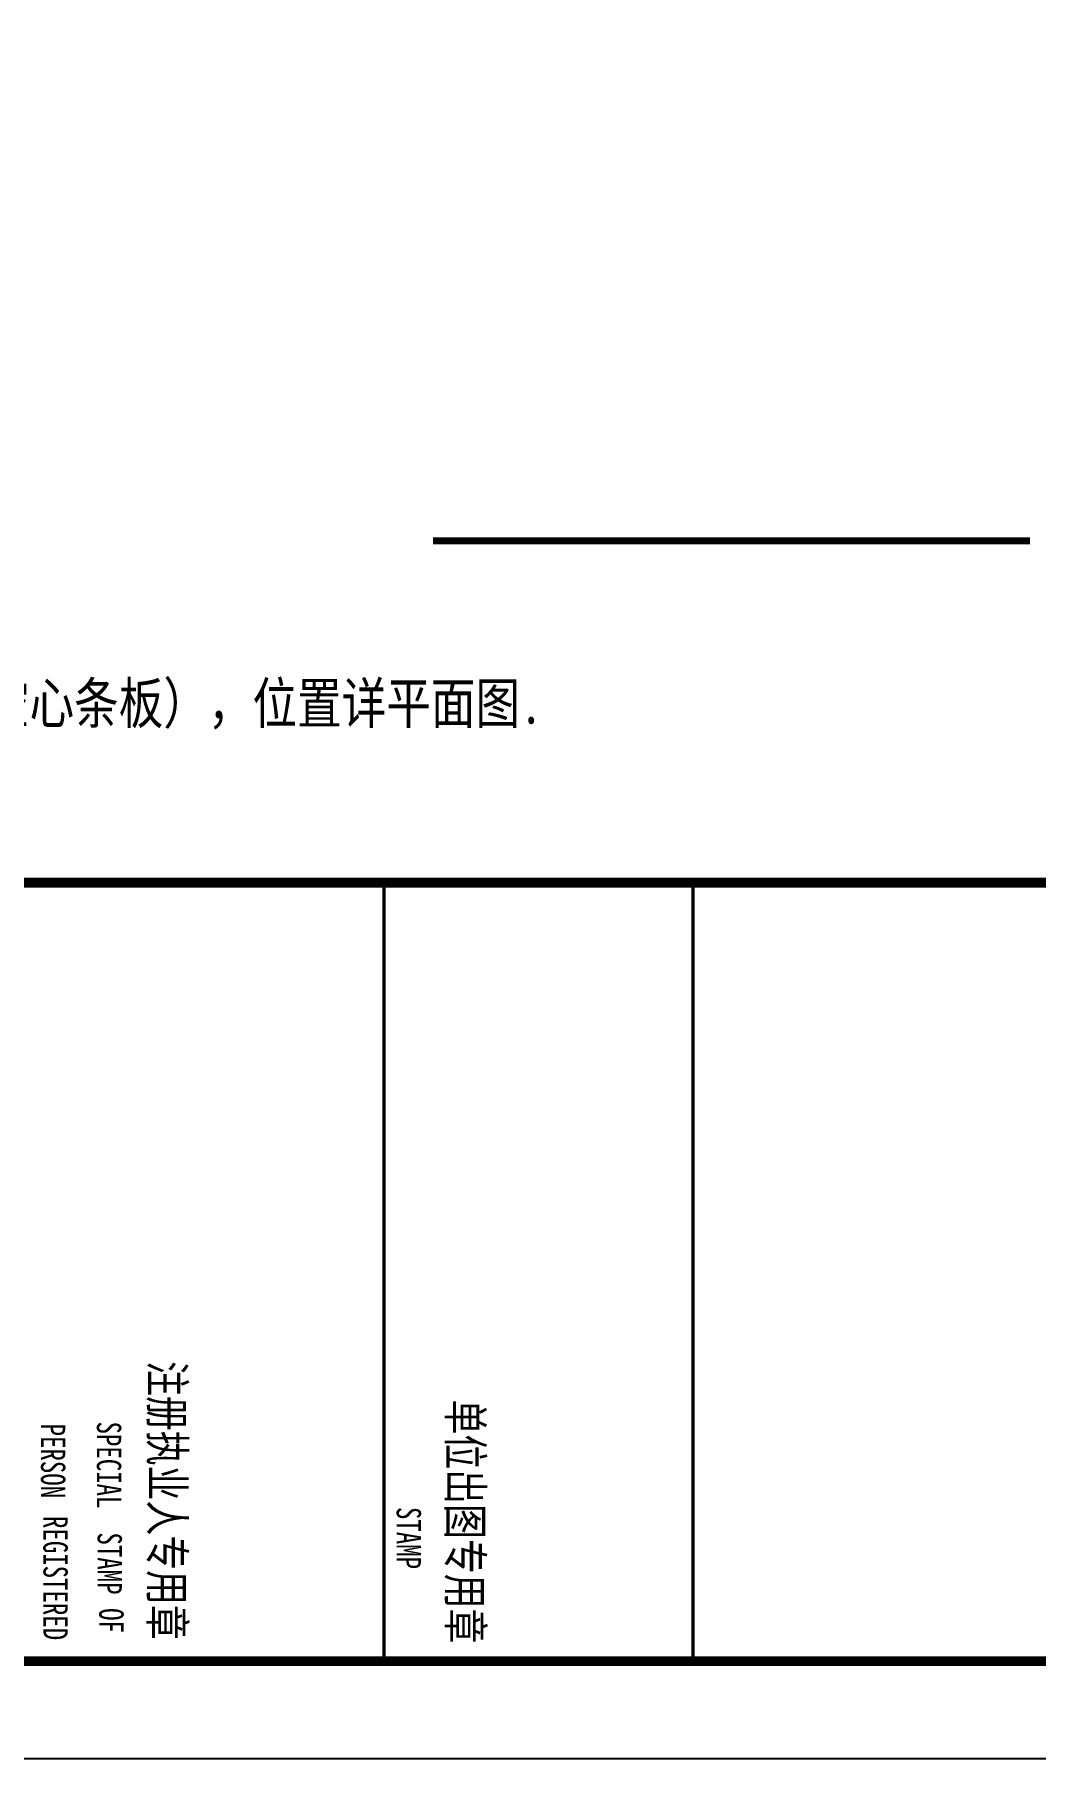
# Model space of a CAD drawing. Extents: x 174641 to 414490, y 73126 to 493158.
# Drawn here: x 317538 to 327826, y 171989 to 189705 of the extents above; entities that cross this region are included whole.
import ezdxf

# ---------------------------------------------------------------- set-up
doc = ezdxf.new("R2010")
doc.units = 0
doc.header["$LTSCALE"] = 1000
doc.header["$MEASUREMENT"] = 0
for name, color, linetype in [('DIM_SYMB', 3, 'Continuous'), ('PUB_TITLE', 7, 'Continuous'), ('TWT_TITLE', 7, 'Continuous')]:
    doc.layers.add(name, color=color, linetype=linetype)
doc.styles.add('-宋体', font='', dxfattribs={"width": 0.8})
doc.styles.get('-宋体').set_extended_font_data('SimSun')

msp = doc.modelspace()

# ---------------------------------------------------------------- linework, layer by layer
for p, q in [((294457.8, 180989), (351857.8, 180989)), ((324306.9, 172989), (324306.9, 179789)), ((324306.9, 179789), (324306.9, 172989)), ((321129.6, 173012.7), (321129.6, 178964.6))]:
    msp.add_line(p, q)
at = {"const_width": 34}
for points in [[(321129.6, 180989), (321129.6, 173012.7)], [(324306.9, 180989), (324306.9, 172989)]]:
    msp.add_lwpolyline(points, dxfattribs=at)
at = {"layer": 'DIM_SYMB', "const_width": 70}
msp.add_lwpolyline([(321633.3, 184501.9), (327769.1, 184501.9)], dxfattribs=at)
at = {"layer": 'PUB_TITLE', "const_width": 100}
msp.add_lwpolyline([(351857.8, 180989), (351857.8, 172989), (294458.2, 172989), (294458.2, 180989)], close=True, dxfattribs=at)
at = {"layer": 'TWT_TITLE'}
msp.add_lwpolyline([(293458.2, 256089), (293458.2, 171989), (352858.2, 171989), (352858.2, 256089)], close=True, dxfattribs=at)
at = {"layer": 'TWT_TITLE', "const_width": 100}
msp.add_lwpolyline([(294458.2, 253589), (294458.2, 172989), (351858.2, 172989), (351858.2, 253589)], close=True, dxfattribs=at)

# ---------------------------------------------------------------- texts
at = {"linetype": 'Continuous', "style": '-宋体', "width": 0.8}
msp.add_text('3.卫生间及电气管井隔墙为100厚轻质条板墙，轴线中（偏）分，做法详新12J11-1内隔墙构造（轻质空心条板），位置详平面图.', height=420, dxfattribs=at).set_placement((296870.6, 182624.1))
at = {"style": '-宋体', "width": 0.75}
for s, height, p in [('注册执业人专用章', 350, (318727, 176073.1)), ('单位出图专用章', 350, (321790.1, 175677.2)), ('PERSON', 250, (317605.1, 175430.2)), ('SPECIAL', 250, (318179.3, 175451.7)), ('STAMP', 250, (321260.2, 174573.9)), ('REGISTERED', 250, (317629.7, 174480.9)), ('STAMP', 250, (318186.5, 174312)), ('OF', 250, (318204, 173534.1))]:
    msp.add_text(s, height=height, rotation=270, dxfattribs=at).set_placement(p)

doc.saveas('drawing.dxf')
